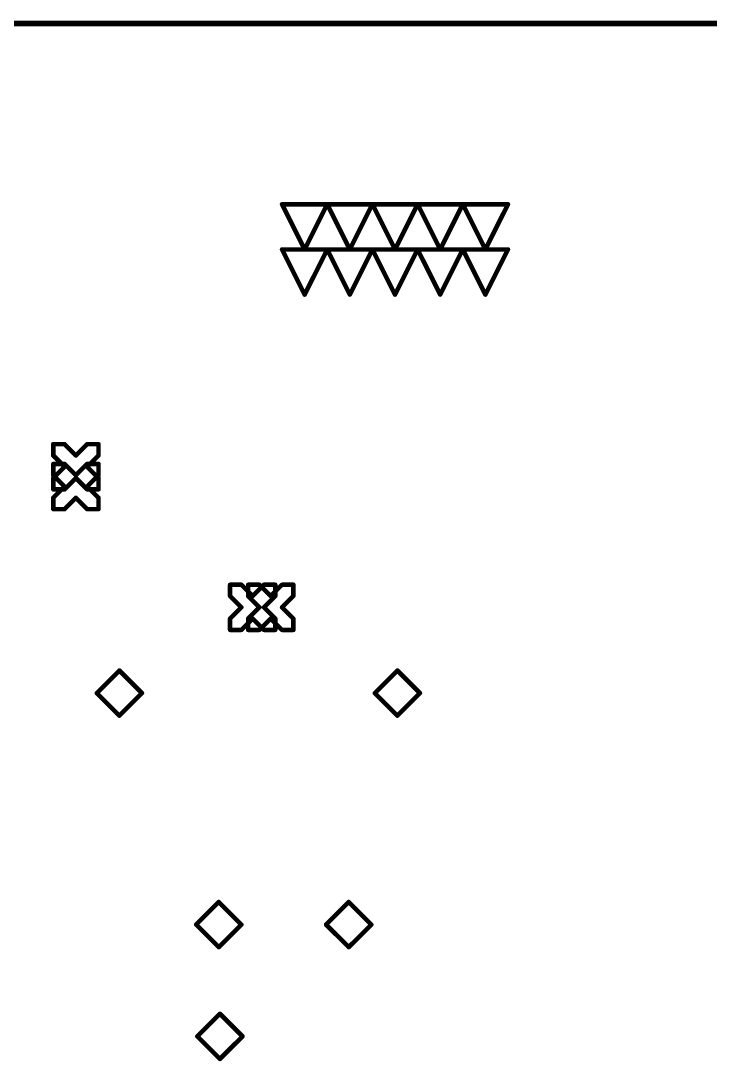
# Model space of a CAD drawing. Header units: inches. Extents: x 0 to 280, y 0 to 265.
# Drawn here: x 142.44 to 172.95, y 144.05 to 190.12 of the extents above; entities that cross this region are included whole.
import ezdxf

# ---------------------------------------------------------------- set-up
doc = ezdxf.new("R2010")
doc.units = ezdxf.units.IN
doc.layers.add('Board', color=6, linetype='Continuous')
doc.layers.add('Drill Drawing', color=1, linetype='Continuous')

msp = doc.modelspace()

# ---------------------------------------------------------------- linework, layer by layer
at = {"layer": 'Board'}
msp.add_lwpolyline([(0, 190, 0.25, 0.25, 0), (280, 190, 0.25, 0.25, 0)], format="xyseb", dxfattribs=at)
at = {"layer": 'Drill Drawing'}
for points in [[(154, 182, 0.2, 0.2, 0), (156, 182, 0.2, 0.2, 0)], [(154, 182, 0.2, 0.2, 0), (155, 180, 0.2, 0.2, 0)], [(155, 180, 0.2, 0.2, 0), (156, 182, 0.2, 0.2, 0)], [(156, 182, 0.2, 0.2, 0), (158, 182, 0.2, 0.2, 0)], [(156, 182, 0.2, 0.2, 0), (157, 180, 0.2, 0.2, 0)], [(157, 180, 0.2, 0.2, 0), (158, 182, 0.2, 0.2, 0)], [(158, 182, 0.2, 0.2, 0), (160, 182, 0.2, 0.2, 0)], [(158, 182, 0.2, 0.2, 0), (159, 180, 0.2, 0.2, 0)], [(159, 180, 0.2, 0.2, 0), (160, 182, 0.2, 0.2, 0)], [(160, 182, 0.2, 0.2, 0), (162, 182, 0.2, 0.2, 0)], [(160, 182, 0.2, 0.2, 0), (161, 180, 0.2, 0.2, 0)], [(161, 180, 0.2, 0.2, 0), (162, 182, 0.2, 0.2, 0)], [(162, 182, 0.2, 0.2, 0), (164, 182, 0.2, 0.2, 0)], [(162, 182, 0.2, 0.2, 0), (163, 180, 0.2, 0.2, 0)], [(163, 180, 0.2, 0.2, 0), (164, 182, 0.2, 0.2, 0)], [(154, 180, 0.2, 0.2, 0), (156, 180, 0.2, 0.2, 0)], [(154, 180, 0.2, 0.2, 0), (155, 178, 0.2, 0.2, 0)], [(155, 178, 0.2, 0.2, 0), (156, 180, 0.2, 0.2, 0)], [(156, 180, 0.2, 0.2, 0), (158, 180, 0.2, 0.2, 0)], [(156, 180, 0.2, 0.2, 0), (157, 178, 0.2, 0.2, 0)], [(157, 178, 0.2, 0.2, 0), (158, 180, 0.2, 0.2, 0)], [(158, 180, 0.2, 0.2, 0), (160, 180, 0.2, 0.2, 0)], [(158, 180, 0.2, 0.2, 0), (159, 178, 0.2, 0.2, 0)], [(159, 178, 0.2, 0.2, 0), (160, 180, 0.2, 0.2, 0)], [(160, 180, 0.2, 0.2, 0), (162, 180, 0.2, 0.2, 0)], [(160, 180, 0.2, 0.2, 0), (161, 178, 0.2, 0.2, 0)], [(161, 178, 0.2, 0.2, 0), (162, 180, 0.2, 0.2, 0)], [(162, 180, 0.2, 0.2, 0), (164, 180, 0.2, 0.2, 0)], [(162, 180, 0.2, 0.2, 0), (163, 178, 0.2, 0.2, 0)], [(163, 178, 0.2, 0.2, 0), (164, 180, 0.2, 0.2, 0)], [(143.875, 170.875, 0.2, 0.2, 0), (143.875, 171.375, 0.2, 0.2, 0)], [(143.875, 171.375, 0.2, 0.2, 0), (144.375, 171.375, 0.2, 0.2, 0)], [(144.375, 171.375, 0.2, 0.2, 0), (144.875, 170.875, 0.2, 0.2, 0)], [(144.875, 170.875, 0.2, 0.2, 0), (145.375, 171.375, 0.2, 0.2, 0)], [(145.375, 171.375, 0.2, 0.2, 0), (145.875, 171.375, 0.2, 0.2, 0)], [(145.875, 170.875, 0.2, 0.2, 0), (145.875, 171.375, 0.2, 0.2, 0)], [(143.875, 170.875, 0.2, 0.2, 0), (144.375, 170.375, 0.2, 0.2, 0)], [(145.375, 170.375, 0.2, 0.2, 0), (145.875, 170.875, 0.2, 0.2, 0)], [(143.875, 170, 0.2, 0.2, 0), (143.875, 170.5, 0.2, 0.2, 0)], [(143.875, 170.5, 0.2, 0.2, 0), (144.375, 170.5, 0.2, 0.2, 0)], [(144.375, 170.5, 0.2, 0.2, 0), (144.875, 170, 0.2, 0.2, 0)], [(144.875, 170, 0.2, 0.2, 0), (145.375, 170.5, 0.2, 0.2, 0)], [(145.375, 170.5, 0.2, 0.2, 0), (145.875, 170.5, 0.2, 0.2, 0)], [(145.875, 170, 0.2, 0.2, 0), (145.875, 170.5, 0.2, 0.2, 0)], [(143.875, 169.875, 0.2, 0.2, 0), (144.375, 170.375, 0.2, 0.2, 0)], [(143.875, 170, 0.2, 0.2, 0), (144.375, 169.5, 0.2, 0.2, 0)], [(145.375, 170.375, 0.2, 0.2, 0), (145.875, 169.875, 0.2, 0.2, 0)], [(145.375, 169.5, 0.2, 0.2, 0), (145.875, 170, 0.2, 0.2, 0)], [(143.875, 169.375, 0.2, 0.2, 0), (143.875, 169.875, 0.2, 0.2, 0)], [(143.875, 169, 0.2, 0.2, 0), (144.375, 169.5, 0.2, 0.2, 0)], [(144.375, 169.375, 0.2, 0.2, 0), (144.875, 169.875, 0.2, 0.2, 0)], [(144.875, 169.875, 0.2, 0.2, 0), (145.375, 169.375, 0.2, 0.2, 0)], [(145.375, 169.5, 0.2, 0.2, 0), (145.875, 169, 0.2, 0.2, 0)], [(145.875, 169.375, 0.2, 0.2, 0), (145.875, 169.875, 0.2, 0.2, 0)], [(143.875, 169.375, 0.2, 0.2, 0), (144.375, 169.375, 0.2, 0.2, 0)], [(143.875, 168.5, 0.2, 0.2, 0), (143.875, 169, 0.2, 0.2, 0)], [(144.375, 168.5, 0.2, 0.2, 0), (144.875, 169, 0.2, 0.2, 0)], [(144.875, 169, 0.2, 0.2, 0), (145.375, 168.5, 0.2, 0.2, 0)], [(145.375, 169.375, 0.2, 0.2, 0), (145.875, 169.375, 0.2, 0.2, 0)], [(145.875, 168.5, 0.2, 0.2, 0), (145.875, 169, 0.2, 0.2, 0)], [(143.875, 168.5, 0.2, 0.2, 0), (144.375, 168.5, 0.2, 0.2, 0)], [(145.375, 168.5, 0.2, 0.2, 0), (145.875, 168.5, 0.2, 0.2, 0)], [(151.7, 164.65, 0.2, 0.2, 0), (151.7, 165.15, 0.2, 0.2, 0)], [(151.7, 165.15, 0.2, 0.2, 0), (152.2, 165.15, 0.2, 0.2, 0)], [(152.2, 165.15, 0.2, 0.2, 0), (152.7, 164.65, 0.2, 0.2, 0)], [(152.5, 164.65, 0.2, 0.2, 0), (152.5, 165.15, 0.2, 0.2, 0)], [(152.5, 165.15, 0.2, 0.2, 0), (153, 165.15, 0.2, 0.2, 0)], [(152.7, 164.65, 0.2, 0.2, 0), (153.2, 165.15, 0.2, 0.2, 0)], [(153, 165.15, 0.2, 0.2, 0), (153.5, 164.65, 0.2, 0.2, 0)], [(153.2, 165.15, 0.2, 0.2, 0), (153.7, 165.15, 0.2, 0.2, 0)], [(153.5, 164.65, 0.2, 0.2, 0), (154, 165.15, 0.2, 0.2, 0)], [(153.7, 164.65, 0.2, 0.2, 0), (153.7, 165.15, 0.2, 0.2, 0)], [(154, 165.15, 0.2, 0.2, 0), (154.5, 165.15, 0.2, 0.2, 0)], [(154.5, 164.65, 0.2, 0.2, 0), (154.5, 165.15, 0.2, 0.2, 0)], [(151.7, 164.65, 0.2, 0.2, 0), (152.2, 164.15, 0.2, 0.2, 0)], [(152.5, 164.65, 0.2, 0.2, 0), (153, 164.15, 0.2, 0.2, 0)], [(153.2, 164.15, 0.2, 0.2, 0), (153.7, 164.65, 0.2, 0.2, 0)], [(154, 164.15, 0.2, 0.2, 0), (154.5, 164.65, 0.2, 0.2, 0)], [(151.7, 163.65, 0.2, 0.2, 0), (152.2, 164.15, 0.2, 0.2, 0)], [(152.5, 163.65, 0.2, 0.2, 0), (153, 164.15, 0.2, 0.2, 0)], [(153.2, 164.15, 0.2, 0.2, 0), (153.7, 163.65, 0.2, 0.2, 0)], [(154, 164.15, 0.2, 0.2, 0), (154.5, 163.65, 0.2, 0.2, 0)], [(151.7, 163.15, 0.2, 0.2, 0), (151.7, 163.65, 0.2, 0.2, 0)], [(152.2, 163.15, 0.2, 0.2, 0), (152.7, 163.65, 0.2, 0.2, 0)], [(152.5, 163.15, 0.2, 0.2, 0), (152.5, 163.65, 0.2, 0.2, 0)], [(152.7, 163.65, 0.2, 0.2, 0), (153.2, 163.15, 0.2, 0.2, 0)], [(153, 163.15, 0.2, 0.2, 0), (153.5, 163.65, 0.2, 0.2, 0)], [(153.5, 163.65, 0.2, 0.2, 0), (154, 163.15, 0.2, 0.2, 0)], [(153.7, 163.15, 0.2, 0.2, 0), (153.7, 163.65, 0.2, 0.2, 0)], [(154.5, 163.15, 0.2, 0.2, 0), (154.5, 163.65, 0.2, 0.2, 0)], [(151.7, 163.15, 0.2, 0.2, 0), (152.2, 163.15, 0.2, 0.2, 0)], [(152.5, 163.15, 0.2, 0.2, 0), (153, 163.15, 0.2, 0.2, 0)], [(153.2, 163.15, 0.2, 0.2, 0), (153.7, 163.15, 0.2, 0.2, 0)], [(154, 163.15, 0.2, 0.2, 0), (154.5, 163.15, 0.2, 0.2, 0)], [(145.8, 160.35, 0.2, 0.2, 0), (146.8, 161.35, 0.2, 0.2, 0)], [(146.8, 161.35, 0.2, 0.2, 0), (147.8, 160.35, 0.2, 0.2, 0)], [(158.105, 160.35, 0.2, 0.2, 0), (159.105, 161.35, 0.2, 0.2, 0)], [(159.105, 161.35, 0.2, 0.2, 0), (160.105, 160.35, 0.2, 0.2, 0)], [(145.8, 160.35, 0.2, 0.2, 0), (146.8, 159.35, 0.2, 0.2, 0)], [(146.8, 159.35, 0.2, 0.2, 0), (147.8, 160.35, 0.2, 0.2, 0)], [(158.105, 160.35, 0.2, 0.2, 0), (159.105, 159.35, 0.2, 0.2, 0)], [(159.105, 159.35, 0.2, 0.2, 0), (160.105, 160.35, 0.2, 0.2, 0)], [(150.2, 150.1, 0.2, 0.2, 0), (151.2, 151.1, 0.2, 0.2, 0)], [(151.2, 151.1, 0.2, 0.2, 0), (152.2, 150.1, 0.2, 0.2, 0)], [(155.95, 150.1, 0.2, 0.2, 0), (156.95, 151.1, 0.2, 0.2, 0)], [(156.95, 151.1, 0.2, 0.2, 0), (157.95, 150.1, 0.2, 0.2, 0)], [(150.2, 150.1, 0.2, 0.2, 0), (151.2, 149.1, 0.2, 0.2, 0)], [(151.2, 149.1, 0.2, 0.2, 0), (152.2, 150.1, 0.2, 0.2, 0)], [(155.95, 150.1, 0.2, 0.2, 0), (156.95, 149.1, 0.2, 0.2, 0)], [(156.95, 149.1, 0.2, 0.2, 0), (157.95, 150.1, 0.2, 0.2, 0)], [(150.25, 145.15, 0.2, 0.2, 0), (151.25, 146.15, 0.2, 0.2, 0)], [(151.25, 146.15, 0.2, 0.2, 0), (152.25, 145.15, 0.2, 0.2, 0)], [(150.25, 145.15, 0.2, 0.2, 0), (151.25, 144.15, 0.2, 0.2, 0)], [(151.25, 144.15, 0.2, 0.2, 0), (152.25, 145.15, 0.2, 0.2, 0)]]:
    msp.add_lwpolyline(points, format="xyseb", dxfattribs=at)
for points in [[(153.95, 182, 0.1, 0.1, 1), (154.05, 182, 0.1, 0.1, 1)], [(153.95, 182, 0.1, 0.1, 1), (154.05, 182, 0.1, 0.1, 1)], [(155.95, 182, 0.1, 0.1, 1), (156.05, 182, 0.1, 0.1, 1)], [(155.95, 182, 0.1, 0.1, 1), (156.05, 182, 0.1, 0.1, 1)], [(155.95, 182, 0.1, 0.1, 1), (156.05, 182, 0.1, 0.1, 1)], [(155.95, 182, 0.1, 0.1, 1), (156.05, 182, 0.1, 0.1, 1)], [(157.95, 182, 0.1, 0.1, 1), (158.05, 182, 0.1, 0.1, 1)], [(157.95, 182, 0.1, 0.1, 1), (158.05, 182, 0.1, 0.1, 1)], [(157.95, 182, 0.1, 0.1, 1), (158.05, 182, 0.1, 0.1, 1)], [(157.95, 182, 0.1, 0.1, 1), (158.05, 182, 0.1, 0.1, 1)], [(159.95, 182, 0.1, 0.1, 1), (160.05, 182, 0.1, 0.1, 1)], [(159.95, 182, 0.1, 0.1, 1), (160.05, 182, 0.1, 0.1, 1)], [(159.95, 182, 0.1, 0.1, 1), (160.05, 182, 0.1, 0.1, 1)], [(159.95, 182, 0.1, 0.1, 1), (160.05, 182, 0.1, 0.1, 1)], [(161.95, 182, 0.1, 0.1, 1), (162.05, 182, 0.1, 0.1, 1)], [(161.95, 182, 0.1, 0.1, 1), (162.05, 182, 0.1, 0.1, 1)], [(161.95, 182, 0.1, 0.1, 1), (162.05, 182, 0.1, 0.1, 1)], [(161.95, 182, 0.1, 0.1, 1), (162.05, 182, 0.1, 0.1, 1)], [(163.95, 182, 0.1, 0.1, 1), (164.05, 182, 0.1, 0.1, 1)], [(163.95, 182, 0.1, 0.1, 1), (164.05, 182, 0.1, 0.1, 1)], [(153.95, 180, 0.1, 0.1, 1), (154.05, 180, 0.1, 0.1, 1)], [(153.95, 180, 0.1, 0.1, 1), (154.05, 180, 0.1, 0.1, 1)], [(154.95, 180, 0.1, 0.1, 1), (155.05, 180, 0.1, 0.1, 1)], [(154.95, 180, 0.1, 0.1, 1), (155.05, 180, 0.1, 0.1, 1)], [(155.95, 180, 0.1, 0.1, 1), (156.05, 180, 0.1, 0.1, 1)], [(155.95, 180, 0.1, 0.1, 1), (156.05, 180, 0.1, 0.1, 1)], [(155.95, 180, 0.1, 0.1, 1), (156.05, 180, 0.1, 0.1, 1)], [(155.95, 180, 0.1, 0.1, 1), (156.05, 180, 0.1, 0.1, 1)], [(156.95, 180, 0.1, 0.1, 1), (157.05, 180, 0.1, 0.1, 1)], [(156.95, 180, 0.1, 0.1, 1), (157.05, 180, 0.1, 0.1, 1)], [(157.95, 180, 0.1, 0.1, 1), (158.05, 180, 0.1, 0.1, 1)], [(157.95, 180, 0.1, 0.1, 1), (158.05, 180, 0.1, 0.1, 1)], [(157.95, 180, 0.1, 0.1, 1), (158.05, 180, 0.1, 0.1, 1)], [(157.95, 180, 0.1, 0.1, 1), (158.05, 180, 0.1, 0.1, 1)], [(158.95, 180, 0.1, 0.1, 1), (159.05, 180, 0.1, 0.1, 1)], [(158.95, 180, 0.1, 0.1, 1), (159.05, 180, 0.1, 0.1, 1)], [(159.95, 180, 0.1, 0.1, 1), (160.05, 180, 0.1, 0.1, 1)], [(159.95, 180, 0.1, 0.1, 1), (160.05, 180, 0.1, 0.1, 1)], [(159.95, 180, 0.1, 0.1, 1), (160.05, 180, 0.1, 0.1, 1)], [(159.95, 180, 0.1, 0.1, 1), (160.05, 180, 0.1, 0.1, 1)], [(160.95, 180, 0.1, 0.1, 1), (161.05, 180, 0.1, 0.1, 1)], [(160.95, 180, 0.1, 0.1, 1), (161.05, 180, 0.1, 0.1, 1)], [(161.95, 180, 0.1, 0.1, 1), (162.05, 180, 0.1, 0.1, 1)], [(161.95, 180, 0.1, 0.1, 1), (162.05, 180, 0.1, 0.1, 1)], [(161.95, 180, 0.1, 0.1, 1), (162.05, 180, 0.1, 0.1, 1)], [(161.95, 180, 0.1, 0.1, 1), (162.05, 180, 0.1, 0.1, 1)], [(162.95, 180, 0.1, 0.1, 1), (163.05, 180, 0.1, 0.1, 1)], [(162.95, 180, 0.1, 0.1, 1), (163.05, 180, 0.1, 0.1, 1)], [(163.95, 180, 0.1, 0.1, 1), (164.05, 180, 0.1, 0.1, 1)], [(163.95, 180, 0.1, 0.1, 1), (164.05, 180, 0.1, 0.1, 1)], [(154.95, 178, 0.1, 0.1, 1), (155.05, 178, 0.1, 0.1, 1)], [(154.95, 178, 0.1, 0.1, 1), (155.05, 178, 0.1, 0.1, 1)], [(156.95, 178, 0.1, 0.1, 1), (157.05, 178, 0.1, 0.1, 1)], [(156.95, 178, 0.1, 0.1, 1), (157.05, 178, 0.1, 0.1, 1)], [(158.95, 178, 0.1, 0.1, 1), (159.05, 178, 0.1, 0.1, 1)], [(158.95, 178, 0.1, 0.1, 1), (159.05, 178, 0.1, 0.1, 1)], [(160.95, 178, 0.1, 0.1, 1), (161.05, 178, 0.1, 0.1, 1)], [(160.95, 178, 0.1, 0.1, 1), (161.05, 178, 0.1, 0.1, 1)], [(162.95, 178, 0.1, 0.1, 1), (163.05, 178, 0.1, 0.1, 1)], [(162.95, 178, 0.1, 0.1, 1), (163.05, 178, 0.1, 0.1, 1)], [(143.825, 171.375, 0.1, 0.1, 1), (143.925, 171.375, 0.1, 0.1, 1)], [(143.825, 171.375, 0.1, 0.1, 1), (143.925, 171.375, 0.1, 0.1, 1)], [(144.325, 171.375, 0.1, 0.1, 1), (144.425, 171.375, 0.1, 0.1, 1)], [(144.325, 171.375, 0.1, 0.1, 1), (144.425, 171.375, 0.1, 0.1, 1)], [(145.325, 171.375, 0.1, 0.1, 1), (145.425, 171.375, 0.1, 0.1, 1)], [(145.325, 171.375, 0.1, 0.1, 1), (145.425, 171.375, 0.1, 0.1, 1)], [(145.825, 171.375, 0.1, 0.1, 1), (145.925, 171.375, 0.1, 0.1, 1)], [(145.825, 171.375, 0.1, 0.1, 1), (145.925, 171.375, 0.1, 0.1, 1)], [(143.825, 170.875, 0.1, 0.1, 1), (143.925, 170.875, 0.1, 0.1, 1)], [(143.825, 170.875, 0.1, 0.1, 1), (143.925, 170.875, 0.1, 0.1, 1)], [(144.825, 170.875, 0.1, 0.1, 1), (144.925, 170.875, 0.1, 0.1, 1)], [(144.825, 170.875, 0.1, 0.1, 1), (144.925, 170.875, 0.1, 0.1, 1)], [(145.825, 170.875, 0.1, 0.1, 1), (145.925, 170.875, 0.1, 0.1, 1)], [(145.825, 170.875, 0.1, 0.1, 1), (145.925, 170.875, 0.1, 0.1, 1)], [(143.825, 170.5, 0.1, 0.1, 1), (143.925, 170.5, 0.1, 0.1, 1)], [(143.825, 170.5, 0.1, 0.1, 1), (143.925, 170.5, 0.1, 0.1, 1)], [(144.325, 170.5, 0.1, 0.1, 1), (144.425, 170.5, 0.1, 0.1, 1)], [(144.325, 170.5, 0.1, 0.1, 1), (144.425, 170.5, 0.1, 0.1, 1)], [(145.325, 170.5, 0.1, 0.1, 1), (145.425, 170.5, 0.1, 0.1, 1)], [(145.325, 170.5, 0.1, 0.1, 1), (145.425, 170.5, 0.1, 0.1, 1)], [(145.825, 170.5, 0.1, 0.1, 1), (145.925, 170.5, 0.1, 0.1, 1)], [(145.825, 170.5, 0.1, 0.1, 1), (145.925, 170.5, 0.1, 0.1, 1)], [(143.825, 170, 0.1, 0.1, 1), (143.925, 170, 0.1, 0.1, 1)], [(143.825, 170, 0.1, 0.1, 1), (143.925, 170, 0.1, 0.1, 1)], [(144.325, 170.375, 0.1, 0.1, 1), (144.425, 170.375, 0.1, 0.1, 1)], [(144.325, 170.375, 0.1, 0.1, 1), (144.425, 170.375, 0.1, 0.1, 1)], [(144.825, 170, 0.1, 0.1, 1), (144.925, 170, 0.1, 0.1, 1)], [(144.825, 170, 0.1, 0.1, 1), (144.925, 170, 0.1, 0.1, 1)], [(145.325, 170.375, 0.1, 0.1, 1), (145.425, 170.375, 0.1, 0.1, 1)], [(145.325, 170.375, 0.1, 0.1, 1), (145.425, 170.375, 0.1, 0.1, 1)], [(145.825, 170, 0.1, 0.1, 1), (145.925, 170, 0.1, 0.1, 1)], [(145.825, 170, 0.1, 0.1, 1), (145.925, 170, 0.1, 0.1, 1)], [(143.825, 169.875, 0.1, 0.1, 1), (143.925, 169.875, 0.1, 0.1, 1)], [(143.825, 169.875, 0.1, 0.1, 1), (143.925, 169.875, 0.1, 0.1, 1)], [(144.325, 169.5, 0.1, 0.1, 1), (144.425, 169.5, 0.1, 0.1, 1)], [(144.325, 169.5, 0.1, 0.1, 1), (144.425, 169.5, 0.1, 0.1, 1)], [(144.825, 169.875, 0.1, 0.1, 1), (144.925, 169.875, 0.1, 0.1, 1)], [(144.825, 169.875, 0.1, 0.1, 1), (144.925, 169.875, 0.1, 0.1, 1)], [(145.325, 169.5, 0.1, 0.1, 1), (145.425, 169.5, 0.1, 0.1, 1)], [(145.325, 169.5, 0.1, 0.1, 1), (145.425, 169.5, 0.1, 0.1, 1)], [(145.825, 169.875, 0.1, 0.1, 1), (145.925, 169.875, 0.1, 0.1, 1)], [(145.825, 169.875, 0.1, 0.1, 1), (145.925, 169.875, 0.1, 0.1, 1)], [(143.825, 169.375, 0.1, 0.1, 1), (143.925, 169.375, 0.1, 0.1, 1)], [(143.825, 169.375, 0.1, 0.1, 1), (143.925, 169.375, 0.1, 0.1, 1)], [(143.825, 169, 0.1, 0.1, 1), (143.925, 169, 0.1, 0.1, 1)], [(143.825, 169, 0.1, 0.1, 1), (143.925, 169, 0.1, 0.1, 1)], [(144.325, 169.375, 0.1, 0.1, 1), (144.425, 169.375, 0.1, 0.1, 1)], [(144.325, 169.375, 0.1, 0.1, 1), (144.425, 169.375, 0.1, 0.1, 1)], [(144.825, 169, 0.1, 0.1, 1), (144.925, 169, 0.1, 0.1, 1)], [(144.825, 169, 0.1, 0.1, 1), (144.925, 169, 0.1, 0.1, 1)], [(145.325, 169.375, 0.1, 0.1, 1), (145.425, 169.375, 0.1, 0.1, 1)], [(145.325, 169.375, 0.1, 0.1, 1), (145.425, 169.375, 0.1, 0.1, 1)], [(145.825, 169.375, 0.1, 0.1, 1), (145.925, 169.375, 0.1, 0.1, 1)], [(145.825, 169.375, 0.1, 0.1, 1), (145.925, 169.375, 0.1, 0.1, 1)], [(145.825, 169, 0.1, 0.1, 1), (145.925, 169, 0.1, 0.1, 1)], [(145.825, 169, 0.1, 0.1, 1), (145.925, 169, 0.1, 0.1, 1)], [(143.825, 168.5, 0.1, 0.1, 1), (143.925, 168.5, 0.1, 0.1, 1)], [(143.825, 168.5, 0.1, 0.1, 1), (143.925, 168.5, 0.1, 0.1, 1)], [(144.325, 168.5, 0.1, 0.1, 1), (144.425, 168.5, 0.1, 0.1, 1)], [(144.325, 168.5, 0.1, 0.1, 1), (144.425, 168.5, 0.1, 0.1, 1)], [(145.325, 168.5, 0.1, 0.1, 1), (145.425, 168.5, 0.1, 0.1, 1)], [(145.325, 168.5, 0.1, 0.1, 1), (145.425, 168.5, 0.1, 0.1, 1)], [(145.825, 168.5, 0.1, 0.1, 1), (145.925, 168.5, 0.1, 0.1, 1)], [(145.825, 168.5, 0.1, 0.1, 1), (145.925, 168.5, 0.1, 0.1, 1)], [(151.65, 165.15, 0.1, 0.1, 1), (151.75, 165.15, 0.1, 0.1, 1)], [(151.65, 165.15, 0.1, 0.1, 1), (151.75, 165.15, 0.1, 0.1, 1)], [(152.15, 165.15, 0.1, 0.1, 1), (152.25, 165.15, 0.1, 0.1, 1)], [(152.15, 165.15, 0.1, 0.1, 1), (152.25, 165.15, 0.1, 0.1, 1)], [(152.45, 165.15, 0.1, 0.1, 1), (152.55, 165.15, 0.1, 0.1, 1)], [(152.45, 165.15, 0.1, 0.1, 1), (152.55, 165.15, 0.1, 0.1, 1)], [(152.95, 165.15, 0.1, 0.1, 1), (153.05, 165.15, 0.1, 0.1, 1)], [(152.95, 165.15, 0.1, 0.1, 1), (153.05, 165.15, 0.1, 0.1, 1)], [(153.15, 165.15, 0.1, 0.1, 1), (153.25, 165.15, 0.1, 0.1, 1)], [(153.15, 165.15, 0.1, 0.1, 1), (153.25, 165.15, 0.1, 0.1, 1)], [(153.65, 165.15, 0.1, 0.1, 1), (153.75, 165.15, 0.1, 0.1, 1)], [(153.65, 165.15, 0.1, 0.1, 1), (153.75, 165.15, 0.1, 0.1, 1)], [(153.95, 165.15, 0.1, 0.1, 1), (154.05, 165.15, 0.1, 0.1, 1)], [(153.95, 165.15, 0.1, 0.1, 1), (154.05, 165.15, 0.1, 0.1, 1)], [(154.45, 165.15, 0.1, 0.1, 1), (154.55, 165.15, 0.1, 0.1, 1)], [(154.45, 165.15, 0.1, 0.1, 1), (154.55, 165.15, 0.1, 0.1, 1)], [(151.65, 164.65, 0.1, 0.1, 1), (151.75, 164.65, 0.1, 0.1, 1)], [(151.65, 164.65, 0.1, 0.1, 1), (151.75, 164.65, 0.1, 0.1, 1)], [(152.45, 164.65, 0.1, 0.1, 1), (152.55, 164.65, 0.1, 0.1, 1)], [(152.45, 164.65, 0.1, 0.1, 1), (152.55, 164.65, 0.1, 0.1, 1)], [(152.65, 164.65, 0.1, 0.1, 1), (152.75, 164.65, 0.1, 0.1, 1)], [(152.65, 164.65, 0.1, 0.1, 1), (152.75, 164.65, 0.1, 0.1, 1)], [(153.45, 164.65, 0.1, 0.1, 1), (153.55, 164.65, 0.1, 0.1, 1)], [(153.45, 164.65, 0.1, 0.1, 1), (153.55, 164.65, 0.1, 0.1, 1)], [(153.65, 164.65, 0.1, 0.1, 1), (153.75, 164.65, 0.1, 0.1, 1)], [(153.65, 164.65, 0.1, 0.1, 1), (153.75, 164.65, 0.1, 0.1, 1)], [(154.45, 164.65, 0.1, 0.1, 1), (154.55, 164.65, 0.1, 0.1, 1)], [(154.45, 164.65, 0.1, 0.1, 1), (154.55, 164.65, 0.1, 0.1, 1)], [(152.15, 164.15, 0.1, 0.1, 1), (152.25, 164.15, 0.1, 0.1, 1)], [(152.15, 164.15, 0.1, 0.1, 1), (152.25, 164.15, 0.1, 0.1, 1)], [(152.95, 164.15, 0.1, 0.1, 1), (153.05, 164.15, 0.1, 0.1, 1)], [(152.95, 164.15, 0.1, 0.1, 1), (153.05, 164.15, 0.1, 0.1, 1)], [(153.15, 164.15, 0.1, 0.1, 1), (153.25, 164.15, 0.1, 0.1, 1)], [(153.15, 164.15, 0.1, 0.1, 1), (153.25, 164.15, 0.1, 0.1, 1)], [(153.95, 164.15, 0.1, 0.1, 1), (154.05, 164.15, 0.1, 0.1, 1)], [(153.95, 164.15, 0.1, 0.1, 1), (154.05, 164.15, 0.1, 0.1, 1)], [(151.65, 163.65, 0.1, 0.1, 1), (151.75, 163.65, 0.1, 0.1, 1)], [(151.65, 163.65, 0.1, 0.1, 1), (151.75, 163.65, 0.1, 0.1, 1)], [(152.45, 163.65, 0.1, 0.1, 1), (152.55, 163.65, 0.1, 0.1, 1)], [(152.45, 163.65, 0.1, 0.1, 1), (152.55, 163.65, 0.1, 0.1, 1)], [(152.65, 163.65, 0.1, 0.1, 1), (152.75, 163.65, 0.1, 0.1, 1)], [(152.65, 163.65, 0.1, 0.1, 1), (152.75, 163.65, 0.1, 0.1, 1)], [(153.45, 163.65, 0.1, 0.1, 1), (153.55, 163.65, 0.1, 0.1, 1)], [(153.45, 163.65, 0.1, 0.1, 1), (153.55, 163.65, 0.1, 0.1, 1)], [(153.65, 163.65, 0.1, 0.1, 1), (153.75, 163.65, 0.1, 0.1, 1)], [(153.65, 163.65, 0.1, 0.1, 1), (153.75, 163.65, 0.1, 0.1, 1)], [(154.45, 163.65, 0.1, 0.1, 1), (154.55, 163.65, 0.1, 0.1, 1)], [(154.45, 163.65, 0.1, 0.1, 1), (154.55, 163.65, 0.1, 0.1, 1)], [(151.65, 163.15, 0.1, 0.1, 1), (151.75, 163.15, 0.1, 0.1, 1)], [(151.65, 163.15, 0.1, 0.1, 1), (151.75, 163.15, 0.1, 0.1, 1)], [(152.15, 163.15, 0.1, 0.1, 1), (152.25, 163.15, 0.1, 0.1, 1)], [(152.15, 163.15, 0.1, 0.1, 1), (152.25, 163.15, 0.1, 0.1, 1)], [(152.45, 163.15, 0.1, 0.1, 1), (152.55, 163.15, 0.1, 0.1, 1)], [(152.45, 163.15, 0.1, 0.1, 1), (152.55, 163.15, 0.1, 0.1, 1)], [(152.95, 163.15, 0.1, 0.1, 1), (153.05, 163.15, 0.1, 0.1, 1)], [(152.95, 163.15, 0.1, 0.1, 1), (153.05, 163.15, 0.1, 0.1, 1)], [(153.15, 163.15, 0.1, 0.1, 1), (153.25, 163.15, 0.1, 0.1, 1)], [(153.15, 163.15, 0.1, 0.1, 1), (153.25, 163.15, 0.1, 0.1, 1)], [(153.65, 163.15, 0.1, 0.1, 1), (153.75, 163.15, 0.1, 0.1, 1)], [(153.65, 163.15, 0.1, 0.1, 1), (153.75, 163.15, 0.1, 0.1, 1)], [(153.95, 163.15, 0.1, 0.1, 1), (154.05, 163.15, 0.1, 0.1, 1)], [(153.95, 163.15, 0.1, 0.1, 1), (154.05, 163.15, 0.1, 0.1, 1)], [(154.45, 163.15, 0.1, 0.1, 1), (154.55, 163.15, 0.1, 0.1, 1)], [(154.45, 163.15, 0.1, 0.1, 1), (154.55, 163.15, 0.1, 0.1, 1)], [(146.75, 161.35, 0.1, 0.1, 1), (146.85, 161.35, 0.1, 0.1, 1)], [(146.75, 161.35, 0.1, 0.1, 1), (146.85, 161.35, 0.1, 0.1, 1)], [(159.055, 161.35, 0.1, 0.1, 1), (159.155, 161.35, 0.1, 0.1, 1)], [(159.055, 161.35, 0.1, 0.1, 1), (159.155, 161.35, 0.1, 0.1, 1)], [(145.75, 160.35, 0.1, 0.1, 1), (145.85, 160.35, 0.1, 0.1, 1)], [(145.75, 160.35, 0.1, 0.1, 1), (145.85, 160.35, 0.1, 0.1, 1)], [(147.75, 160.35, 0.1, 0.1, 1), (147.85, 160.35, 0.1, 0.1, 1)], [(147.75, 160.35, 0.1, 0.1, 1), (147.85, 160.35, 0.1, 0.1, 1)], [(158.055, 160.35, 0.1, 0.1, 1), (158.155, 160.35, 0.1, 0.1, 1)], [(158.055, 160.35, 0.1, 0.1, 1), (158.155, 160.35, 0.1, 0.1, 1)], [(160.055, 160.35, 0.1, 0.1, 1), (160.155, 160.35, 0.1, 0.1, 1)], [(160.055, 160.35, 0.1, 0.1, 1), (160.155, 160.35, 0.1, 0.1, 1)], [(146.75, 159.35, 0.1, 0.1, 1), (146.85, 159.35, 0.1, 0.1, 1)], [(146.75, 159.35, 0.1, 0.1, 1), (146.85, 159.35, 0.1, 0.1, 1)], [(159.055, 159.35, 0.1, 0.1, 1), (159.155, 159.35, 0.1, 0.1, 1)], [(159.055, 159.35, 0.1, 0.1, 1), (159.155, 159.35, 0.1, 0.1, 1)], [(151.15, 151.1, 0.1, 0.1, 1), (151.25, 151.1, 0.1, 0.1, 1)], [(151.15, 151.1, 0.1, 0.1, 1), (151.25, 151.1, 0.1, 0.1, 1)], [(156.9, 151.1, 0.1, 0.1, 1), (157, 151.1, 0.1, 0.1, 1)], [(156.9, 151.1, 0.1, 0.1, 1), (157, 151.1, 0.1, 0.1, 1)], [(150.15, 150.1, 0.1, 0.1, 1), (150.25, 150.1, 0.1, 0.1, 1)], [(150.15, 150.1, 0.1, 0.1, 1), (150.25, 150.1, 0.1, 0.1, 1)], [(152.15, 150.1, 0.1, 0.1, 1), (152.25, 150.1, 0.1, 0.1, 1)], [(152.15, 150.1, 0.1, 0.1, 1), (152.25, 150.1, 0.1, 0.1, 1)], [(155.9, 150.1, 0.1, 0.1, 1), (156, 150.1, 0.1, 0.1, 1)], [(155.9, 150.1, 0.1, 0.1, 1), (156, 150.1, 0.1, 0.1, 1)], [(157.9, 150.1, 0.1, 0.1, 1), (158, 150.1, 0.1, 0.1, 1)], [(157.9, 150.1, 0.1, 0.1, 1), (158, 150.1, 0.1, 0.1, 1)], [(151.15, 149.1, 0.1, 0.1, 1), (151.25, 149.1, 0.1, 0.1, 1)], [(151.15, 149.1, 0.1, 0.1, 1), (151.25, 149.1, 0.1, 0.1, 1)], [(156.9, 149.1, 0.1, 0.1, 1), (157, 149.1, 0.1, 0.1, 1)], [(156.9, 149.1, 0.1, 0.1, 1), (157, 149.1, 0.1, 0.1, 1)], [(151.2, 146.15, 0.1, 0.1, 1), (151.3, 146.15, 0.1, 0.1, 1)], [(151.2, 146.15, 0.1, 0.1, 1), (151.3, 146.15, 0.1, 0.1, 1)], [(150.2, 145.15, 0.1, 0.1, 1), (150.3, 145.15, 0.1, 0.1, 1)], [(150.2, 145.15, 0.1, 0.1, 1), (150.3, 145.15, 0.1, 0.1, 1)], [(152.2, 145.15, 0.1, 0.1, 1), (152.3, 145.15, 0.1, 0.1, 1)], [(152.2, 145.15, 0.1, 0.1, 1), (152.3, 145.15, 0.1, 0.1, 1)], [(151.2, 144.15, 0.1, 0.1, 1), (151.3, 144.15, 0.1, 0.1, 1)], [(151.2, 144.15, 0.1, 0.1, 1), (151.3, 144.15, 0.1, 0.1, 1)]]:
    msp.add_lwpolyline(points, format="xyseb", close=True, dxfattribs=at)

doc.saveas('drawing.dxf')
